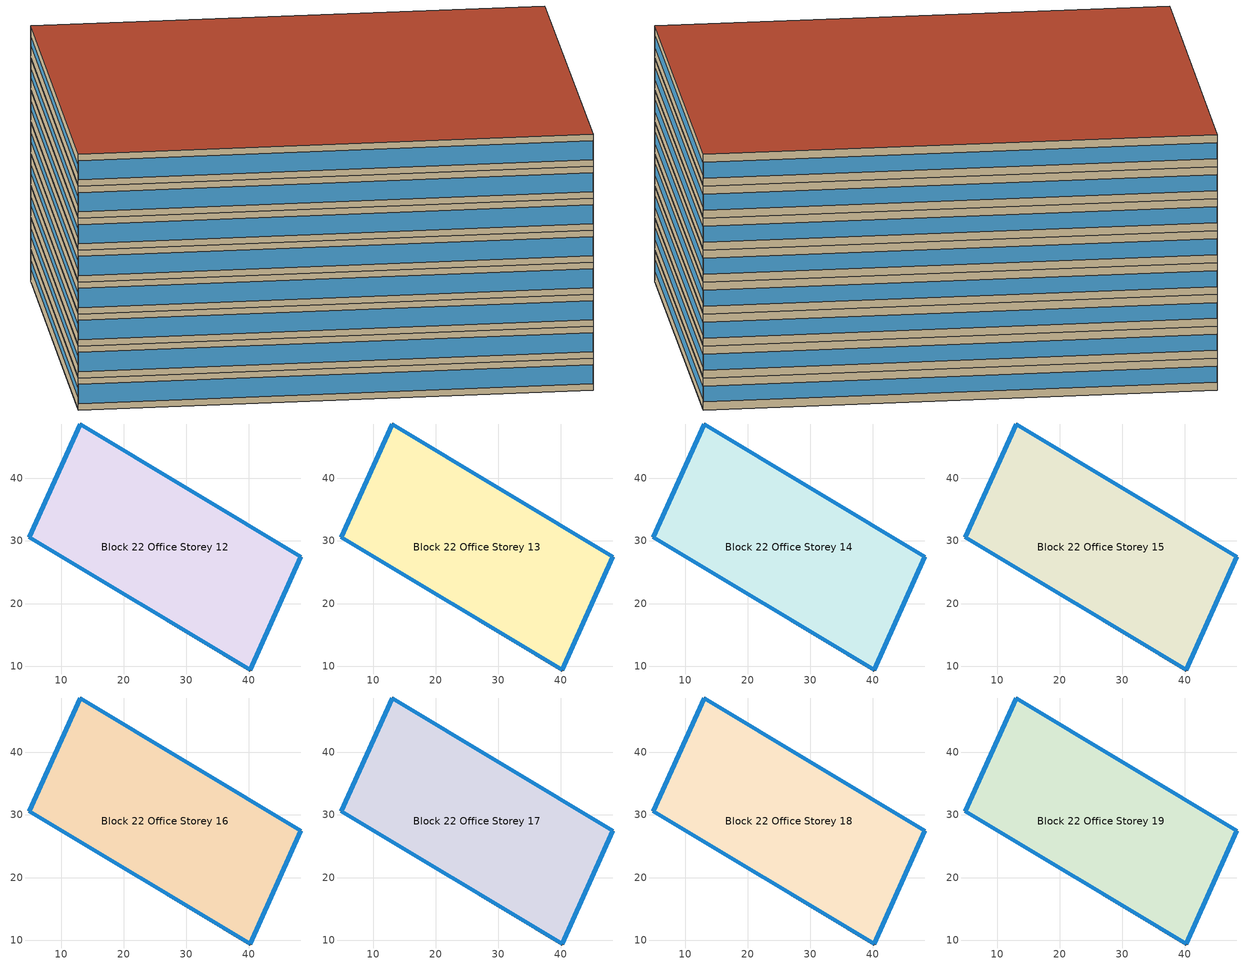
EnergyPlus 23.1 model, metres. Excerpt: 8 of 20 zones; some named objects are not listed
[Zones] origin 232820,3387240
Block 22 Office Storey 12
 floor outside (Project Floor): 48.25,27.5 40.22,9.39 4.94,30.57 13.06,48.67 z36
 wall outside (Project Wall): 4.94,30.57 40.22,9.39 48.25,27.5 13.06,48.67 4.94,30.57 z36:39
 window (Office_south_window_construction): 4.95,30.56 40.2,9.4 z36.6:38.4
 window (Office_east_window_construction): 40.22,9.4 48.24,27.49 z36.98:38.02
 window (Office_north_window_construction): 48.23,27.51 13.08,48.66 z36.75:38.25
 window (Office_west_window_construction): 13.06,48.66 4.94,30.57 z37.12:37.88
 roof outside (Project Ceiling): 40.22,9.39 48.25,27.5 13.06,48.67 4.94,30.57 z39
Block 22 Office Storey 13
 floor outside (Project Floor): 48.25,27.5 40.22,9.39 4.94,30.57 13.06,48.67 z39
 wall outside (Project Wall): 4.94,30.57 40.22,9.39 48.25,27.5 13.06,48.67 4.94,30.57 z39:42
 window (Office_south_window_construction): 4.95,30.56 40.2,9.4 z39.6:41.4
 window (Office_east_window_construction): 40.22,9.4 48.24,27.49 z39.98:41.02
 window (Office_north_window_construction): 48.23,27.51 13.08,48.66 z39.75:41.25
 window (Office_west_window_construction): 13.06,48.66 4.94,30.57 z40.12:40.88
 roof outside (Project Ceiling): 40.22,9.39 48.25,27.5 13.06,48.67 4.94,30.57 z42
Block 22 Office Storey 14
 floor outside (Project Floor): 48.25,27.5 40.22,9.39 4.94,30.57 13.06,48.67 z42
 wall outside (Project Wall): 4.94,30.57 40.22,9.39 48.25,27.5 13.06,48.67 4.94,30.57 z42:45
 window (Office_south_window_construction): 4.95,30.56 40.2,9.4 z42.6:44.4
 window (Office_east_window_construction): 40.22,9.4 48.24,27.49 z42.98:44.02
 window (Office_north_window_construction): 48.23,27.51 13.08,48.66 z42.75:44.25
 window (Office_west_window_construction): 13.06,48.66 4.94,30.57 z43.12:43.88
 roof outside (Project Ceiling): 40.22,9.39 48.25,27.5 13.06,48.67 4.94,30.57 z45
Block 22 Office Storey 15
 floor outside (Project Floor): 48.25,27.5 40.22,9.39 4.94,30.57 13.06,48.67 z45
 wall outside (Project Wall): 4.94,30.57 40.22,9.39 48.25,27.5 13.06,48.67 4.94,30.57 z45:48
 window (Office_south_window_construction): 4.95,30.56 40.2,9.4 z45.6:47.4
 window (Office_east_window_construction): 40.22,9.4 48.24,27.49 z45.98:47.02
 window (Office_north_window_construction): 48.23,27.51 13.08,48.66 z45.75:47.25
 window (Office_west_window_construction): 13.06,48.66 4.94,30.57 z46.12:46.88
 roof outside (Project Ceiling): 40.22,9.39 48.25,27.5 13.06,48.67 4.94,30.57 z48
Block 22 Office Storey 16
 floor outside (Project Floor): 48.25,27.5 40.22,9.39 4.94,30.57 13.06,48.67 z48
 wall outside (Project Wall): 4.94,30.57 40.22,9.39 48.25,27.5 13.06,48.67 4.94,30.57 z48:51
 window (Office_south_window_construction): 4.95,30.56 40.2,9.4 z48.6:50.4
 window (Office_east_window_construction): 40.22,9.4 48.24,27.49 z48.98:50.02
 window (Office_north_window_construction): 48.23,27.51 13.08,48.66 z48.75:50.25
 window (Office_west_window_construction): 13.06,48.66 4.94,30.57 z49.12:49.88
 roof outside (Project Ceiling): 40.22,9.39 48.25,27.5 13.06,48.67 4.94,30.57 z51
Block 22 Office Storey 17
 floor outside (Project Floor): 48.25,27.5 40.22,9.39 4.94,30.57 13.06,48.67 z51
 wall outside (Project Wall): 4.94,30.57 40.22,9.39 48.25,27.5 13.06,48.67 4.94,30.57 z51:54
 window (Office_south_window_construction): 4.95,30.56 40.2,9.4 z51.6:53.4
 window (Office_east_window_construction): 40.22,9.4 48.24,27.49 z51.98:53.02
 window (Office_north_window_construction): 48.23,27.51 13.08,48.66 z51.75:53.25
 window (Office_west_window_construction): 13.06,48.66 4.94,30.57 z52.12:52.88
 roof outside (Project Ceiling): 40.22,9.39 48.25,27.5 13.06,48.67 4.94,30.57 z54
Block 22 Office Storey 18
 floor outside (Project Floor): 48.25,27.5 40.22,9.39 4.94,30.57 13.06,48.67 z54
 wall outside (Project Wall): 4.94,30.57 40.22,9.39 48.25,27.5 13.06,48.67 4.94,30.57 z54:57
 window (Office_south_window_construction): 4.95,30.56 40.2,9.4 z54.6:56.4
 window (Office_east_window_construction): 40.22,9.4 48.24,27.49 z54.98:56.02
 window (Office_north_window_construction): 48.23,27.51 13.08,48.66 z54.75:56.25
 window (Office_west_window_construction): 13.06,48.66 4.94,30.57 z55.12:55.88
 roof outside (Project Ceiling): 40.22,9.39 48.25,27.5 13.06,48.67 4.94,30.57 z57
Block 22 Office Storey 19
 floor outside (Project Floor): 48.25,27.5 40.22,9.39 4.94,30.57 13.06,48.67 z57
 wall outside (Project Wall): 4.94,30.57 40.22,9.39 48.25,27.5 13.06,48.67 4.94,30.57 z57:60
 window (Office_south_window_construction): 4.95,30.56 40.2,9.4 z57.6:59.4
 window (Office_east_window_construction): 40.22,9.4 48.24,27.49 z57.98:59.02
 window (Office_north_window_construction): 48.23,27.51 13.08,48.66 z57.75:59.25
 window (Office_west_window_construction): 13.06,48.66 4.94,30.57 z58.12:58.88
 roof outside (Project Flat Roof): 40.22,9.39 48.25,27.5 13.06,48.67 4.94,30.57 z60
[Building]
Building_1: North Axis=0; Terrain=City; Loads Convergence Tolerance Value=0.04; Temperature Convergence Tolerance Value=0.4; Solar Distribution=FullExterior; Maximum Number of Warmup Days=25; Minimum Number of Warmup Days=6
[Site:Location]
CHN Design_Conditions: Latitude=30; Longitude=114; Time Zone=8; Elevation=12
[SIZINGPERIOD:DESIGNDAY] Day of Month=21; DryBulb Temperature Range Modifier Type=DefaultMultipliers; Humidity Condition Type=Wetbulb; Barometric Pressure=101181; Rain Indicator=No; Snow Indicator=No; Daylight Saving Time Indicator=No; Sky Clearness=0; Begin Environment Reset Mode=FullResetAtBeginEnvironment
Name | Month | Day Type | Maximum DryBulb Temperature | Daily DryBulb Temperature Range | Wetbulb or DewPoint at Maximum DryBulb | Wind Speed | Wind Direction | Solar Model Indicator | ASHRAE Clear Sky Optical Depth for Beam Irradiance taub | ASHRAE Clear Sky Optical Depth for Diffuse Irradiance taud
Ann Htg 99.6% Condns DB | 1 | WinterDesignDay | -10 | 0 | -4.8 | 1 | 340 | ASHRAEClearSky | 0 | 0
Ann Clg .4% Condns DB=>MWB | 7 | SummerDesignDay | 40 | 6.6 | 27.1 | 3.5 | 220 | ASHRAETau | 0.781 | 1.413
[MATERIAL]
DefaultMaterial: Roughness=Rough; Thickness=0.1; Conductivity=0.1; Density=1000; Specific Heat=1000; Thermal Absorptance=0.9; Solar Absorptance=0.7; Visible Absorptance=0.7
[WINDOWMATERIAL:SIMPLEGLAZINGSYSTEM] UFactor=1.6; Visible Transmittance=0.6
Name | Solar Heat Gain Coefficient
Office_east_window; Office_south_window; Office_west_window | 0.3
Office_north_window | 0.35
[CONSTRUCTION]
Project Wall; Project Floor; Project Flat Roof; Project Ceiling: DefaultMaterial
Office_east_window_construction: Office_east_window
Office_south_window_construction: Office_south_window
Office_west_window_construction: Office_west_window
Office_north_window_construction: Office_north_window
[SPACE] Ceiling Height=autocalculate; Volume=autocalculate; Floor Area=autocalculate; Space Type=Office
Name | Zone
Block 22 Office Storey 12_space | Block 22 Office Storey 12
Block 22 Office Storey 13_space | Block 22 Office Storey 13
Block 22 Office Storey 14_space | Block 22 Office Storey 14
Block 22 Office Storey 15_space | Block 22 Office Storey 15
Block 22 Office Storey 16_space | Block 22 Office Storey 16
Block 22 Office Storey 17_space | Block 22 Office Storey 17
Block 22 Office Storey 18_space | Block 22 Office Storey 18
Block 22 Office Storey 19_space | Block 22 Office Storey 19
[SPACELIST]
Office: Block 22 Office Storey 0_space, Block 22 Office Storey 1_space, Block 22 Office Storey 2_space, Block 22 Office Storey 3_space, Block 22 Office Storey 4_space, Block 22 Office Storey 5_space, Block 22 Office Storey 6_space, Block 22 Office Storey 7_space, Block 22 Office Storey 8_space, Block 22 Office Storey 9_space, Block 22 Office Storey 10_space, Block 22 Office Storey 11_space, Block 22 Office Storey 12_space, Block 22 Office Storey 13_space, Block 22 Office Storey 14_space, Block 22 Office Storey 15_space, Block 22 Office Storey 16_space, Block 22 Office Storey 17_space, Block 22 Office Storey 18_space, Block 22 Office Storey 19_space
[ZONE] Type=1; Multiplier=1; Ceiling Height=autocalculate; Volume=autocalculate; Floor Area=autocalculate; Part of Total Floor Area=Yes
Block 22 Office Storey 12; Block 22 Office Storey 13; Block 22 Office Storey 14; Block 22 Office Storey 15; Block 22 Office Storey 16; Block 22 Office Storey 17; Block 22 Office Storey 18; Block 22 Office Storey 19
[PEOPLE]
People_for_office: Zone or ZoneList or Space or SpaceList=Office; Number of People Schedule=SeasonalSchedule_Schedule_office_people; Number of People Calculation Method=People/Area; People per Floor Area=0.1; Fraction Radiant=0.3; Sensible Heat Fraction=autocalculate; Activity Level Schedule=SeasonalSchedule_Schedule_office_activity; Carbon Dioxide Generation Rate=3.82e-08; Enable ASHRAE 55 Comfort Warnings=No; Mean Radiant Temperature Calculation Type=ZoneAveraged; Clothing Insulation Calculation Method=ClothingInsulationSchedule; Cold Stress Temperature Threshold=15.56; Heat Stress Temperature Threshold=30
[LIGHTS]
Light_for_office: Zone or ZoneList or Space or SpaceList=Office; Schedule=SeasonalSchedule_office_lighting; Design Level Calculation Method=Watts/Area; Watts per Zone Floor Area=8; Return Air Fraction=0; Fraction Radiant=0.32; Fraction Visible=0.25; Fraction Replaceable=1; EndUse Subcategory=General; Return Air Fraction Calculated from Plenum Temperature=No; Return Air Fraction Function of Plenum Temperature Coefficient 1=0; Return Air Fraction Function of Plenum Temperature Coefficient 2=0
[ELECTRICEQUIPMENT]
Equipment_for_office: Zone or ZoneList or Space or SpaceList=Office; Schedule=SeasonalSchedule_Schedule_office_equipment; Design Level Calculation Method=Watts/Area; Watts per Zone Floor Area=15; Fraction Latent=0; Fraction Radiant=0; Fraction Lost=0; EndUse Subcategory=Electric Equipment
[DAYLIGHTING:CONTROLS] Illuminance Setpoint at Reference Point 1=300
Name | Zone or Space | Glare Calculation Daylighting Reference Point | Daylighting Reference Point 1
Dlight_Block 22 Office Storey 12 | Block 22 Office Storey 12 | Rpoint_Block 22 Office Storey 12 | Rpoint_Block 22 Office Storey 12
Dlight_Block 22 Office Storey 13 | Block 22 Office Storey 13 | Rpoint_Block 22 Office Storey 13 | Rpoint_Block 22 Office Storey 13
Dlight_Block 22 Office Storey 14 | Block 22 Office Storey 14 | Rpoint_Block 22 Office Storey 14 | Rpoint_Block 22 Office Storey 14
Dlight_Block 22 Office Storey 15 | Block 22 Office Storey 15 | Rpoint_Block 22 Office Storey 15 | Rpoint_Block 22 Office Storey 15
Dlight_Block 22 Office Storey 16 | Block 22 Office Storey 16 | Rpoint_Block 22 Office Storey 16 | Rpoint_Block 22 Office Storey 16
Dlight_Block 22 Office Storey 17 | Block 22 Office Storey 17 | Rpoint_Block 22 Office Storey 17 | Rpoint_Block 22 Office Storey 17
Dlight_Block 22 Office Storey 18 | Block 22 Office Storey 18 | Rpoint_Block 22 Office Storey 18 | Rpoint_Block 22 Office Storey 18
Dlight_Block 22 Office Storey 19 | Block 22 Office Storey 19 | Rpoint_Block 22 Office Storey 19 | Rpoint_Block 22 Office Storey 19
[HVACTEMPLATE:ZONE:IDEALLOADSAIRSYSTEM] Template Thermostat=Thermostat_for_office; Maximum Heating Supply Air Temperature=50; Minimum Cooling Supply Air Temperature=13; Maximum Heating Supply Air Humidity Ratio=0.0156; Minimum Cooling Supply Air Humidity Ratio=0.0077; Heating Limit=NoLimit; Cooling Limit=NoLimit; Dehumidification Control Type=ConstantSensibleHeatRatio; Cooling Sensible Heat Ratio=0.7; Dehumidification Setpoint=60; Humidification Control Type=None; Humidification Setpoint=30; Outdoor Air Method=DetailedSpecification; Outdoor Air Flow Rate per Person=0.00944; Outdoor Air Flow Rate per Zone Floor Area=0; Outdoor Air Flow Rate per Zone=0; Design Specification Outdoor Air Object=Ventilation_for_office; Demand Controlled Ventilation Type=None; Outdoor Air Economizer Type=NoEconomizer; Heat Recovery Type=None; Sensible Heat Recovery Effectiveness=0.7; Latent Heat Recovery Effectiveness=0.65
Block 22 Office Storey 12; Block 22 Office Storey 13; Block 22 Office Storey 14; Block 22 Office Storey 15; Block 22 Office Storey 16; Block 22 Office Storey 17; Block 22 Office Storey 18; Block 22 Office Storey 19
[DESIGNSPECIFICATION:OUTDOORAIR]
Ventilation_for_office: Outdoor Air Method=Flow/Person; Outdoor Air Flow per Person=0.00833333; Outdoor Air Flow per Zone Floor Area=0; Outdoor Air Flow per Zone=0; Outdoor Air Flow Air Changes per Hour=0
[SCHEDULE:DAY:HOURLY]
Schedule_office_lighting_weekday_hourly: 0.1, 0.1, 0.1, 0.1, 0.1, 0.1, 0.1, 0.2, 0.5, 0.95, 0.95, 0.95, 0.8, 0.8, 0.95, 0.95, 0.95, 0.95, 0.95, 0.95, 0.95, 0.8, 0.5, 0.1
Schedule_office_lighting_holiday_hourly; Schedule_office_equipment_holiday_hourly: 0.1, 0.1, 0.1, 0.1, 0.1, 0.1, 0.1, 0.1, 0.1, 0.1, 0.1, 0.1, 0.1, 0.3, 0.3, 0.3, 0.3, 0.3, 0.3, 0.3, 0.3, 0.3, 0.1, 0.1
Schedule_office_equipment_weekday_hourly: 0.1, 0.1, 0.1, 0.1, 0.1, 0.1, 0.1, 0.2, 0.5, 0.95, 0.95, 0.95, 0.5, 0.5, 0.95, 0.95, 0.95, 0.95, 0.95, 0.95, 0.4, 0.4, 0.3, 0.1
Schedule_office_people_weekday_hourly: 0.1, 0.1, 0.1, 0.1, 0.1, 0.1, 0.1, 0.5, 0.95, 0.95, 0.95, 0.8, 0.8, 0.95, 0.95, 0.95, 0.95, 0.95, 0.8, 0.5, 0.5, 0.3, 0.1, 0.1
Schedule_office_people_holiday_hourly: 0.1, 0.1, 0.1, 0.1, 0.1, 0.1, 0.1, 0.1, 0.1, 0.1, 0.1, 0.1, 0.1, 0.3, 0.3, 0.3, 0.3, 0.3, 0.3, 0.1, 0.1, 0.1, 0.1, 0.1
Schedule_office_activity_weekday_hourly; Schedule_office_activity_holiday_hourly: 144, 144, 144, 144, 144, 144, 144, 144, 144, 144, 144, 144, 144, 144, 144, 144, 144, 144, 144, 144, 144, 144, 144, 144
[SCHEDULE:WEEK:DAILY]
Schedule_office_lighting_weekly: Schedule_office_lighting_holiday_hourly, Schedule_office_lighting_weekday_hourly, Schedule_office_lighting_weekday_hourly, Schedule_office_lighting_weekday_hourly, Schedule_office_lighting_weekday_hourly, Schedule_office_lighting_weekday_hourly, Schedule_office_lighting_holiday_hourly, Schedule_office_lighting_holiday_hourly, Schedule_office_lighting_weekday_hourly, Schedule_office_lighting_weekday_hourly, Schedule_office_lighting_holiday_hourly, Schedule_office_lighting_holiday_hourly
Schedule_office_equipment_weekly: Schedule_office_equipment_holiday_hourly, Schedule_office_equipment_weekday_hourly, Schedule_office_equipment_weekday_hourly, Schedule_office_equipment_weekday_hourly, Schedule_office_equipment_weekday_hourly, Schedule_office_equipment_weekday_hourly, Schedule_office_equipment_holiday_hourly, Schedule_office_equipment_holiday_hourly, Schedule_office_equipment_weekday_hourly, Schedule_office_equipment_weekday_hourly, Schedule_office_equipment_holiday_hourly, Schedule_office_equipment_holiday_hourly
Schedule_office_people_weekly: Schedule_office_people_holiday_hourly, Schedule_office_people_weekday_hourly, Schedule_office_people_weekday_hourly, Schedule_office_people_weekday_hourly, Schedule_office_people_weekday_hourly, Schedule_office_people_weekday_hourly, Schedule_office_people_holiday_hourly, Schedule_office_people_holiday_hourly, Schedule_office_people_weekday_hourly, Schedule_office_people_weekday_hourly, Schedule_office_people_holiday_hourly, Schedule_office_people_holiday_hourly
Schedule_office_activity_weekly: Schedule_office_activity_holiday_hourly, Schedule_office_activity_weekday_hourly, Schedule_office_activity_weekday_hourly, Schedule_office_activity_weekday_hourly, Schedule_office_activity_weekday_hourly, Schedule_office_activity_weekday_hourly, Schedule_office_activity_holiday_hourly, Schedule_office_activity_holiday_hourly, Schedule_office_activity_weekday_hourly, Schedule_office_activity_weekday_hourly, Schedule_office_activity_holiday_hourly, Schedule_office_activity_holiday_hourly
[SCHEDULE:YEAR]
SeasonalSchedule_office_lighting: Schedule_office_lighting_weekly, 1, 1, 12, 31
SeasonalSchedule_Schedule_office_equipment: Schedule_office_equipment_weekly, 1, 1, 12, 31
SeasonalSchedule_Schedule_office_people: Schedule_office_people_weekly, 1, 1, 12, 31
SeasonalSchedule_Schedule_office_activity: Schedule_office_activity_weekly, 1, 1, 12, 31
